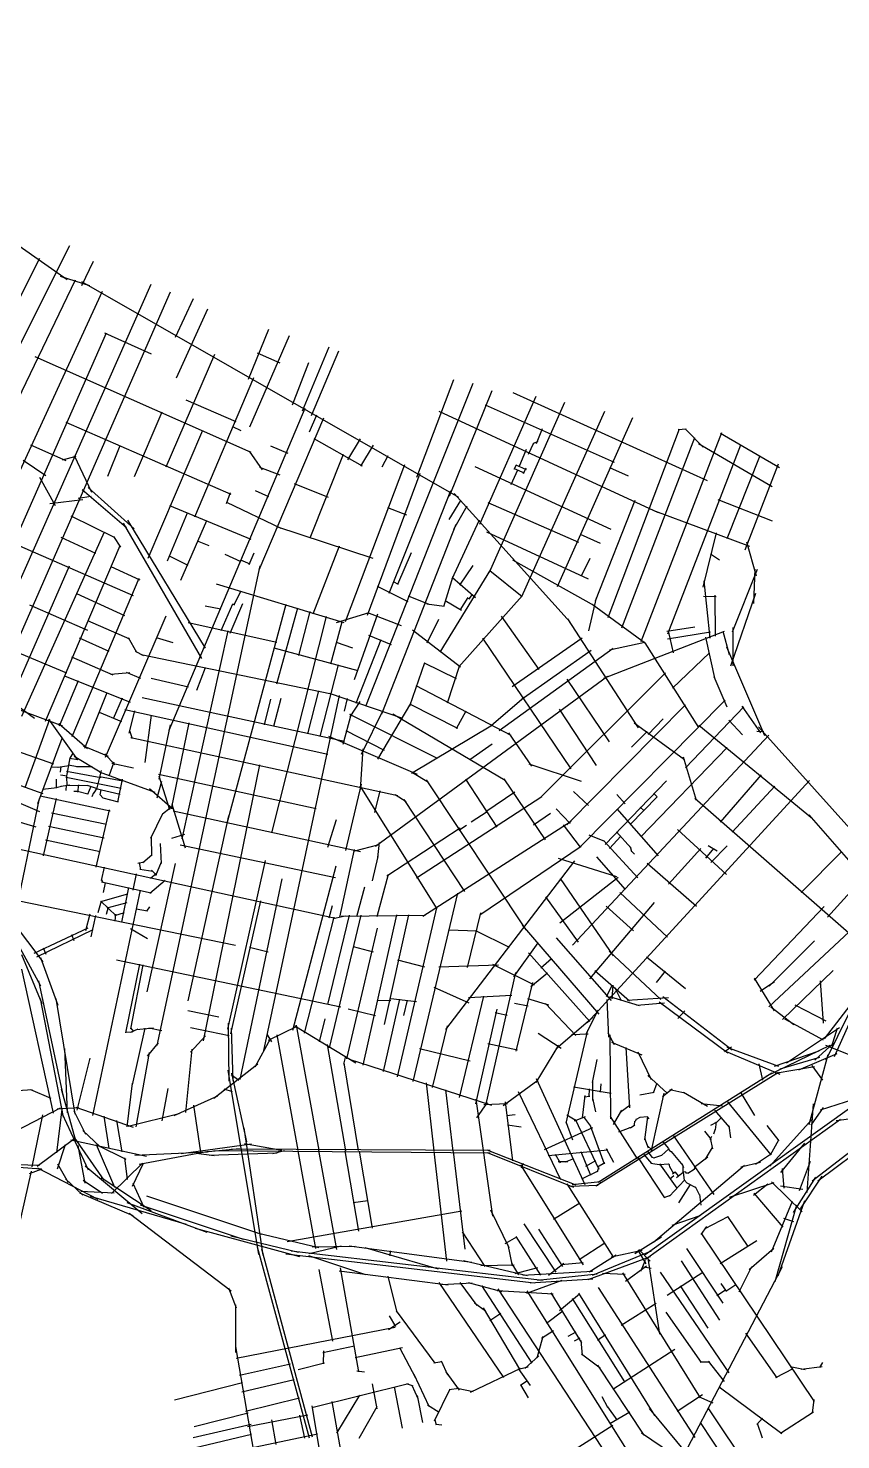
# Model space of a CAD drawing. Header units: inches. Extents: x 723427 to 759408, y 6910722 to 6968430.
# Drawn here: x 736732 to 739452, y 6943835 to 6948559 of the extents above; entities that cross this region are included whole.
import ezdxf

# ---------------------------------------------------------------- set-up
doc = ezdxf.new("R2010")
doc.units = ezdxf.units.IN
doc.header["$MEASUREMENT"] = 0

msp = doc.modelspace()

# ---------------------------------------------------------------- linework, layer by layer
for points in [[(735661.2, 6948559.4), (736862.1, 6947718)], [(736230.7, 6946554.8), (736871.3, 6947831.7)], [(736047.9, 6946356.7), (736771.3, 6947790)], [(736911.7, 6947698.4), (736950.3, 6947780)], [(736838.7, 6947730), (736937.1, 6947698.3)], [(736326.8, 6946546.5), (736890.5, 6947717.2)], [(736553.9, 6946373.8), (737143.3, 6947702.3)], [(736621.9, 6946901.3), (736980.3, 6947679.6)], [(736621.9, 6946342.1), (737207.8, 6947677.6)], [(736909.8, 6947711.8), (738172.1, 6946989.8)], [(737225.4, 6947525.6), (737285.5, 6947654.5)], [(737228, 6947389.5), (737332.7, 6947620.6)], [(736504.3, 6946429.7), (736993.9, 6947539.8)], [(736987.2, 6947540), (737144, 6947469.9)], [(737469.2, 6947385.1), (737537.9, 6947552.1)], [(737474, 6947225.1), (737606.2, 6947531.2)], [(737650.6, 6947278.2), (737739.4, 6947492.5)], [(736754, 6947461), (737477.4, 6947140.4)], [(737193.9, 6947090.9), (737356.7, 6947468.7)], [(737498, 6947472.4), (737573.8, 6947439.1)], [(737616.5, 6947299), (737671.7, 6947440.4)], [(737680.5, 6947263), (737771.4, 6947479.3)], [(737289.4, 6946924), (737487.3, 6947389.9)], [(737939.9, 6946668), (738222, 6947371.5)], [(738033.5, 6947057.2), (738156.6, 6947383.1)], [(738142.5, 6946992.9), (738285.2, 6947346.5)], [(737259.7, 6947315.4), (737426.9, 6947242.5)], [(738244.1, 6946899.9), (738432.7, 6947327.7)], [(738261.3, 6947298.5), (738693.8, 6947106.8)], [(738276.3, 6946738.3), (738527.9, 6947307.3)], [(738354.6, 6947340.5), (739005.5, 6947045.3)], [(737088.2, 6947059.1), (737180.1, 6947275)], [(737203.6, 6946209.4), (737659, 6947288.1)], [(737504.9, 6946746.7), (737722.1, 6947255.7)], [(737673.7, 6947208), (737698.4, 6947265.1)], [(738106.2, 6947277.8), (738840.7, 6946938.7)], [(738384.1, 6946657.6), (738662.4, 6947277.7)], [(738503.7, 6946690.6), (738755.7, 6947256.2)], [(736857.4, 6947240.3), (737410.7, 6946999.8)], [(737133.7, 6946785.7), (737316.5, 6947214.1)], [(737416.3, 6947226.3), (737443.5, 6947212.9)], [(738433.5, 6947169.6), (738453.6, 6947219.4)], [(738673.1, 6946587), (738912.3, 6947219)], [(738784, 6946506.9), (739054, 6947205.8)], [(738907.5, 6947216), (738935.1, 6947218.5)], [(738930.9, 6947219), (738991.2, 6947157.2)], [(739049.9, 6947203.8), (739246.8, 6947089.1)], [(736740, 6947165.3), (736857.4, 6947112.5)], [(736998, 6947060.4), (737039.4, 6947163.1)], [(737542.7, 6947162), (737601.1, 6947137.4)], [(737688.2, 6947186.5), (737850, 6947094.3)], [(737802.1, 6947114.4), (737843.8, 6947184.6)], [(737845.6, 6947093.1), (737887.8, 6947163.4)], [(738406.7, 6947133.4), (738424.5, 6947171.6)], [(738422.7, 6947169.4), (738439, 6947177.7)], [(738719.4, 6946552.5), (738963.7, 6947189.2)], [(738873.1, 6946532), (739118.2, 6947164.9)], [(738976, 6947169.3), (739222.8, 6947025.2)], [(736715.4, 6947113.4), (736790.5, 6947062.3)], [(736846.6, 6947115.2), (736892.3, 6947127.4)], [(736886, 6947129), (736943.4, 6947006.8)], [(737471.8, 6947144.1), (737514.9, 6947081.7)], [(737675.8, 6946853.5), (737787.1, 6947133.5)], [(737917.2, 6947090.8), (737937.1, 6947129.3)], [(738376, 6947091.8), (738400.1, 6947150)], [(739071.5, 6946851.6), (739182.3, 6947128.7)], [(737505.7, 6947090.5), (737573.8, 6947064)], [(737793.8, 6946573.7), (737993.3, 6947099.6)], [(737867.9, 6946595), (738044.6, 6947069.8)], [(738227.6, 6947092.9), (738682.5, 6946883.2)], [(738348.5, 6947032), (738371.5, 6947081.2)], [(738358.5, 6947085.7), (738392.2, 6947071.2)], [(738359.2, 6947084), (738366.6, 6947097.9)], [(738364.5, 6947097.8), (738399, 6947082.8)], [(738390, 6947069.2), (738398.6, 6947088)], [(738678.2, 6947089.3), (738740.7, 6947061.4)], [(739131.9, 6946813.1), (739243.8, 6947101.3)], [(736769.2, 6947056.7), (736822.4, 6946961.4)], [(736912, 6947015.8), (737061.5, 6946888.6)], [(736932.6, 6947021.9), (737086.9, 6946884.3)], [(737622.7, 6947035.5), (737736.6, 6946990)], [(736804.1, 6946968.6), (736914.9, 6946981.7)], [(736898.8, 6946985.9), (736943, 6946993.6)], [(737395.4, 6946972.5), (737577.7, 6946886.5)], [(737396.2, 6946968.8), (737409.1, 6947005.2)], [(737491.5, 6947011.8), (737536.8, 6946991.6)], [(737862, 6946290.4), (738146.7, 6947011.6)], [(738140.7, 6946915.4), (738179.7, 6946978.8)], [(738157.5, 6947001.5), (738546.4, 6946570.9)], [(738270.7, 6946972.2), (738574.2, 6946838.6)], [(738631.2, 6946642.3), (738764.1, 6946980.1)], [(739040.6, 6946982.5), (739222.6, 6946910.6)], [(736874.2, 6946927.3), (737019.8, 6946855.9)], [(737198.2, 6946776.9), (737265.4, 6946937.3)], [(737204.6, 6946961.4), (737477, 6946848.7)], [(737935, 6946955.7), (737998.7, 6946931)], [(738157.1, 6946882.4), (738201.4, 6946960.5)], [(738822.6, 6946946.1), (739146.9, 6946826)], [(736710.9, 6946256.7), (736987, 6946873.6)], [(737049.3, 6946903.3), (737311.7, 6946449.8)], [(737064.2, 6946912.8), (737324.4, 6946484.2)], [(737242.6, 6946711.8), (737329.8, 6946911.4)], [(737563.1, 6946892), (737885.8, 6946785.4)], [(737916, 6946264.5), (738164.2, 6946899.3)], [(738151, 6946716.5), (738242.7, 6946914.2)], [(738265.9, 6946873.8), (738606.9, 6946716.8)], [(736605, 6946869.8), (737083.4, 6946661)], [(736789.8, 6946239.6), (737039.5, 6946828)], [(736840.7, 6946855.8), (736956.9, 6946802.2)], [(737017.9, 6946857.8), (737040.6, 6946822.3)], [(737298, 6946843.2), (737336.2, 6946827.7)], [(737685.9, 6946599.5), (737774.5, 6946827.1)], [(738580.3, 6946866.2), (738646.2, 6946835.3)], [(738992, 6946688.1), (739036.3, 6946870)], [(739136.7, 6946840.3), (739169.3, 6946726.4)], [(737203.7, 6946793.3), (737266.8, 6946762.6)], [(737390.4, 6946798.5), (737443.9, 6946774)], [(737442.7, 6946780.3), (737473.6, 6946766.2)], [(737472, 6946764.2), (737488.8, 6946803.4)], [(737969, 6946698.5), (738015.6, 6946804.6)], [(738352.8, 6946780.3), (738626.3, 6946627.7)], [(738584.5, 6946726.4), (738613.5, 6946785.7)], [(739016.6, 6946800.3), (739045.9, 6946779.5)], [(736671.8, 6946304.6), (736870.5, 6946760.3)], [(737008.9, 6946758.2), (737105.9, 6946713.5)], [(737163.1, 6945154), (737508.9, 6946759.5)], [(738111, 6946470.5), (738281, 6946747.4)], [(738177.4, 6946695.1), (738221.3, 6946761)], [(738277.1, 6946744.3), (738386, 6946657.5)], [(739089.7, 6946539.4), (739173.3, 6946749.1)], [(739161.4, 6946634.3), (739166.1, 6946748.7)], [(736879.2, 6946188.3), (737102.9, 6946718.4)], [(737361.2, 6946699.2), (737788, 6946569.9)], [(737899.6, 6946692), (738002.7, 6946641.1)], [(737953.2, 6946707.3), (737970.5, 6946698.6)], [(738122.9, 6946623.5), (738154.4, 6946725.5)], [(738152.5, 6946721.1), (738228.9, 6946653.5)], [(738994, 6946709.4), (739013.7, 6946517.8)], [(736893.7, 6946667.4), (737053.8, 6946594.2)], [(737421, 6946629.3), (737444, 6946675.7)], [(738003.4, 6946659.3), (738073.3, 6946631.1)], [(738127.3, 6946643.6), (738182.7, 6946611.2)], [(738173.6, 6946421.7), (738385.6, 6946659.8)], [(738178.4, 6946611.9), (738204.3, 6946653.8)], [(738200.8, 6946652.7), (738210.8, 6946649.6)], [(738208, 6946649.1), (738219.8, 6946663.9)], [(738608.3, 6946542), (738634.3, 6946652.4)], [(738993, 6946658.7), (739034.8, 6946657.3)], [(739030.6, 6946662.1), (739032.2, 6946524.5)], [(739084, 6946425.4), (739167.7, 6946668.3)], [(736267, 6946606.5), (736753, 6946250.4)], [(736736.6, 6946629.9), (736930.3, 6946544.2)], [(736990.9, 6946119.5), (737194.1, 6946592.6)], [(737324.1, 6946626.5), (737377.3, 6946616.2)], [(737377.9, 6946543.6), (737416.6, 6946632.7)], [(737397.6, 6945898.6), (737595.1, 6946632)], [(737407.5, 6946534.5), (737450.5, 6946633.4)], [(737415.8, 6946632.3), (737422.1, 6946629.4)], [(737547.6, 6945866.5), (737730.2, 6946589.8)], [(737564.7, 6946365.2), (737635, 6946618.9)], [(737637.6, 6946459.9), (737675.7, 6946607.6)], [(737764.5, 6946570.4), (737873.8, 6946603.2)], [(737824.1, 6946379.9), (737902.7, 6946599.5)], [(737867.9, 6946603.4), (737980.1, 6946560.5)], [(738066.9, 6946632.6), (738124.9, 6946625.3)], [(738314.8, 6946591.6), (738441.3, 6946412.5)], [(738620.4, 6946631.9), (738798.7, 6946500.7)], [(736930.6, 6946577.4), (737071.1, 6946515.2)], [(737247.2, 6945846.1), (737401.1, 6946542.3)], [(737267.1, 6946570), (737563.8, 6946504.6)], [(737745.3, 6946431.6), (737783.2, 6946572.6)], [(738018.7, 6946545.3), (738178.7, 6946421.4)], [(738067.6, 6946502.6), (738106.2, 6946581.7)], [(738537.6, 6946583.1), (738774.4, 6946218.2)], [(738658.6, 6946383.7), (739062.5, 6946540.9)], [(738870.3, 6946541.1), (738963.5, 6946555.7)], [(738874.6, 6946542.8), (738890.9, 6946468.9)], [(739057.4, 6946541.5), (739078.2, 6946463.6)], [(739092.2, 6946425), (739092.2, 6946554)], [(736902, 6946519), (737001.7, 6946474.2)], [(737066.6, 6946519.7), (737094.7, 6946470.9)], [(737160.5, 6946520.3), (737215.9, 6946503.1)], [(737762.4, 6946504), (737818.1, 6946485.9)], [(737829.6, 6946300.7), (737913.1, 6946513)], [(737871, 6946528.3), (737947.5, 6946496.6)], [(738252.4, 6946517.9), (738548.2, 6946080.1)], [(738352.4, 6946356.1), (738586, 6946519.2)], [(738677.9, 6946479), (738796.7, 6946504.4)], [(738796.8, 6946502.6), (738976.4, 6946219)], [(738872.2, 6946515.9), (739016, 6946538.5)], [(738999.2, 6946521), (739031, 6946379.6)], [(736673.4, 6946480.2), (736859.8, 6946402)], [(736876.6, 6946455.6), (737015.5, 6946395.2)], [(737090.5, 6946473.9), (737117.8, 6946460.2)], [(737110.6, 6946462.7), (737747, 6946331.3)], [(737554, 6946485.3), (737835.5, 6946409.7)], [(738308.3, 6946208.8), (738690.8, 6946484.4)], [(738382, 6946312.2), (738616.8, 6946478)], [(738889.3, 6946350.7), (739012.4, 6946468.7)], [(739069.2, 6946489.3), (739196.8, 6946192.5)], [(737008.4, 6946397.3), (737072, 6946402.6)], [(737059.5, 6946403.5), (737107.3, 6946384)], [(737296.8, 6946343.9), (737325.6, 6946419.3)], [(737709.8, 6946188.8), (737770.8, 6946429)], [(738009.3, 6946291.5), (738059.4, 6946435.9)], [(738057.4, 6946434.9), (738164.2, 6946382.7)], [(738136.1, 6946301.1), (738176.7, 6946427.7)], [(738448.3, 6945986), (738866, 6946402.2)], [(736837, 6946224), (736899.7, 6946375.8)], [(736853.8, 6946392.3), (737073.6, 6946303.8)], [(737143.7, 6946383.7), (737268.5, 6946355.4)], [(737894.1, 6945821.6), (738671.3, 6946390.8)], [(738030.1, 6946359.1), (738347.5, 6946193.4)], [(738535.2, 6946380.6), (738676.6, 6946170.3)], [(739027.7, 6946389.8), (739071.1, 6946287.9)], [(736921.6, 6946149.7), (736996.1, 6946336.3)], [(737017.9, 6946249), (737047.3, 6946317.8)], [(737113.1, 6946319.3), (737791.3, 6946172.7)], [(737520.1, 6945132), (737774.1, 6946325.9)], [(737522.7, 6946228.2), (737544.3, 6946314)], [(737554.2, 6946223), (737579, 6946316.8)], [(737667.9, 6946197.5), (737704.4, 6946341.4)], [(737739.8, 6946333.5), (737985.4, 6946250.6)], [(737791.3, 6946274), (737800.8, 6946315.7)], [(737809.4, 6946254.8), (737842.7, 6946305.3)], [(738282.2, 6946225), (738392.8, 6946320.3)], [(738577.1, 6945817.1), (739065.1, 6946309.9)], [(736706.6, 6946277.3), (736846.2, 6946224.7)], [(736969.2, 6946270.6), (737044.6, 6946238.8)], [(737055.8, 6946278.8), (737735.2, 6946130.1)], [(737069.9, 6946199.7), (737088.8, 6946274.3)], [(737123.2, 6946101.2), (737144.9, 6946260.6)], [(737786.6, 6946162.9), (737814.5, 6946265.6)], [(737807.5, 6946264), (738100.8, 6946116.4)], [(737847.7, 6946129.9), (737922.9, 6946281.5)], [(737902.7, 6946112.8), (738012.9, 6946299.7)], [(737952.3, 6946264.6), (738328.4, 6946042.5)], [(738008.6, 6946297.7), (738168.8, 6946216.1)], [(738165.3, 6946215.4), (738198.1, 6946274.5)], [(738509.6, 6946279.9), (738633.5, 6946092)], [(738535.5, 6945893.3), (738932.5, 6946294.8)], [(738932.1, 6946083.8), (739127.2, 6946287.8)], [(739121.3, 6946290.5), (739183.4, 6946201.3)], [(736721.7, 6946017.5), (736804.2, 6946246.6)], [(736799.6, 6946246.5), (736896.5, 6946110.3)], [(736834.2, 6946232.4), (736930.8, 6946148.6)], [(737170.4, 6946046.2), (737208.7, 6946228)], [(737211.7, 6945946.5), (737270.8, 6946234.6)], [(738015, 6946065.8), (738286.5, 6946228)], [(738761, 6946233.9), (738929.4, 6946112.1)], [(738807.1, 6946195.9), (738858.1, 6946248.2)], [(738976.8, 6946226.3), (739357.5, 6945914.2)], [(739077.9, 6946243), (739122.9, 6946194.7)], [(739177.3, 6946221.1), (739482.2, 6945881)], [(736764.5, 6945964.5), (736845.9, 6946183.3)], [(737071.3, 6946208.8), (737080.1, 6946182)], [(737075.1, 6946185.7), (737968.9, 6945990.8)], [(737737, 6946189.3), (738033.6, 6946062.7)], [(737795.5, 6946208.3), (737923.8, 6946142.6)], [(738210.1, 6946111.3), (738285.7, 6946163.7)], [(738339.6, 6946200.7), (738416.9, 6946089)], [(738554.2, 6945490.8), (739211.3, 6946193.5)], [(738751.1, 6946153.1), (738803.8, 6946205.2)], [(739171.7, 6946207.1), (739194.7, 6946205.8)], [(736670.5, 6946148.1), (736816.2, 6946097.3)], [(736859.7, 6946049.8), (736872.2, 6946117.2)], [(736870.4, 6946116.5), (736898.1, 6946111.7)], [(736872, 6946116.3), (736882.2, 6946133.2)], [(736885.4, 6946123.4), (736978.8, 6946066.8)], [(736916, 6946157.3), (737000.1, 6946122.5)], [(736988.5, 6946130.9), (737022.4, 6946093.8)], [(737844.9, 6946011.5), (737853, 6946146.9)], [(738783.1, 6945853.3), (739071.5, 6946152.1)], [(738924.5, 6946120.1), (738967.9, 6945975.2)], [(736807.7, 6946087.5), (736833.5, 6946085.8)], [(736831, 6946085.6), (736869.4, 6946091.3)], [(736840.4, 6946069.6), (736842.7, 6946088.4)], [(736860.5, 6946073), (736974.6, 6946051.1)], [(736865.4, 6946094), (736897.3, 6946088.3)], [(736893.9, 6946088.6), (736946.4, 6946088.6)], [(736961.6, 6946012), (736977, 6946074.5)], [(736969.9, 6946070.9), (737156, 6946002.4)], [(737003.4, 6946057.2), (737019.5, 6946103.6)], [(737011.5, 6946099.4), (737084.2, 6946083.3)], [(737318.5, 6945170.5), (737507.7, 6946093.5)], [(738408.2, 6946096.9), (738583.1, 6946039.5)], [(736662.2, 6946040), (736781.3, 6945997.5)], [(736826, 6946017.6), (736843.4, 6946023)], [(736826.7, 6946017.1), (736827.1, 6946046.3)], [(736840, 6946059.9), (736862.7, 6946057.6)], [(736841.6, 6946022.6), (736870.9, 6946026.4)], [(736858.9, 6946007.5), (736860.2, 6946025.3)], [(736859.2, 6946052.9), (737043.2, 6946015.9)], [(736859.6, 6946054.2), (736861.4, 6946024.7)], [(736865.5, 6946026), (736931.3, 6946025.1)], [(736898.5, 6946002.2), (736901.7, 6946027.1)], [(736929.6, 6946025.3), (736963, 6946015)], [(736931, 6945996), (736942.7, 6946022.8)], [(736971, 6946054.5), (737048.6, 6946040.8)], [(737032.2, 6945969.1), (737047.8, 6946046.4)], [(737164, 6945983.4), (737179.2, 6946039.1)], [(737168.1, 6946063), (737696.2, 6945947.4)], [(737169.3, 6946057.4), (737205, 6945944.5)], [(737794.9, 6945807.4), (737847.9, 6946028.6)], [(737841.6, 6946023.7), (738099.5, 6945612.2)], [(738018.1, 6946067.7), (738071.9, 6946036.2)], [(738064.6, 6946043.5), (738397.5, 6945542)], [(738195.4, 6946046.1), (738301.2, 6945884.7)], [(738324.3, 6946047.1), (738462.9, 6945842.5)], [(738602.7, 6945229.9), (739348, 6946041.2)], [(738663, 6945827.2), (738868.8, 6946040.2)], [(739049.7, 6945901.5), (739187, 6946060)], [(739089.1, 6945868.4), (739231.3, 6946022.6)], [(736606.9, 6946006.6), (736769.6, 6945937.5)], [(736681.3, 6945555.4), (736770, 6945980.9)], [(736772, 6945990.5), (737006.5, 6945939.6)], [(736780.7, 6946012.1), (736828.2, 6946018)], [(736782.7, 6945789.8), (736826.5, 6945981.2)], [(736884.8, 6946005.3), (736900.4, 6946005.4)], [(736896.8, 6946006), (736931.8, 6945996.3)], [(736945.9, 6945988.4), (736951.3, 6946001.6)], [(736950.4, 6946001.4), (736953.7, 6946000.1)], [(736953.1, 6946000.1), (736963, 6946016.2)], [(736958.6, 6946014.3), (737039.2, 6945996.1)], [(736972.2, 6945995.1), (736982.9, 6945982.8)], [(736972.9, 6945993.6), (736976.5, 6946010.6)], [(736982, 6945983.5), (737033.2, 6945970.2)], [(737137.5, 6946014.3), (737215.4, 6945947.8)], [(737892.5, 6945933.8), (737910.3, 6946006.9)], [(737960.5, 6945994.1), (737996.9, 6945971.5)], [(737989.9, 6945977.4), (738192.7, 6945670.3)], [(738031.7, 6945716.1), (738451, 6945988)], [(738264, 6945938.2), (738360.6, 6946003.1)], [(738557.5, 6946004.2), (738607.9, 6945958.1)], [(738702.3, 6945994.3), (738730.9, 6945963.6)], [(738747.7, 6945893.9), (738838.1, 6945987)], [(738825.9, 6945998.2), (738838, 6945986.4)], [(738964, 6945982.5), (739701.7, 6945337)], [(736810.4, 6945933.5), (736994.3, 6945895.7)], [(736959.8, 6945751.2), (737003.5, 6945943.4)], [(737142.1, 6945848), (737182.2, 6945931)], [(737181.3, 6945929.6), (737207.2, 6945949.6)], [(737212.4, 6945962), (737257.6, 6945816.4)], [(737216.8, 6945939.4), (737844.5, 6945804.2)], [(738215.2, 6945903.3), (738268.1, 6945938.2)], [(738423.7, 6945892.7), (738480.9, 6945931.9)], [(738499.2, 6945946.6), (738546.7, 6945897.8)], [(738702.6, 6945946.8), (738840.4, 6945789.4)], [(738781, 6945952.1), (738793.3, 6945940.7)], [(736674.9, 6945910.9), (736757.1, 6945886.2)], [(736799.7, 6945889.1), (736986.2, 6945849.5)], [(737267.6, 6945303.4), (737403.8, 6945923.4)], [(737735.5, 6945818.6), (737763.5, 6945911.2)], [(737932.3, 6945722.4), (738177.7, 6945882.8)], [(738053.4, 6945587.7), (738549.5, 6945905.5)], [(738173.6, 6945875.3), (738198.8, 6945892.2)], [(738522.3, 6945893.5), (738580.2, 6945818.5)], [(739345.6, 6945926), (739486.2, 6945766.4)], [(736789.9, 6945843.2), (736973.2, 6945803.4)], [(737143.1, 6945853), (737144.7, 6945789.5)], [(737212.4, 6945848), (737256.3, 6945862)], [(737902.7, 6945783.6), (737908, 6945834)], [(738609, 6945859.4), (738661.3, 6945838.1)], [(738657.7, 6945840.4), (738773.3, 6945715.4)], [(738678, 6945814.1), (738716.1, 6945855.5)], [(738700.9, 6945869.4), (738749.4, 6945815.9)], [(738906.1, 6945877.1), (739069.9, 6945726.7)], [(736657.3, 6945821.7), (737760.5, 6945580.4)], [(737115.3, 6945766.5), (737145.3, 6945792.1)], [(737173.5, 6945830.9), (737177, 6945763.3)], [(737241.1, 6945825.7), (737760.3, 6945716.5)], [(737775.3, 6945583.6), (737824.7, 6945810.4)], [(737825.2, 6945806.1), (737902.3, 6945826.4)], [(737884.4, 6945705.3), (737903.3, 6945787.5)], [(738243.8, 6945591.4), (738582.8, 6945821.7)], [(738634.4, 6945785.4), (738730.8, 6945676.7)], [(738747.1, 6945820.2), (738751.1, 6945804.2)], [(738749.6, 6945806.8), (738762.1, 6945794.4)], [(738875.6, 6945694.8), (738983.5, 6945814.1)], [(739000.6, 6945782), (739027.5, 6945814.2)], [(739008.6, 6945823.9), (739038.6, 6945805.5)], [(739017.7, 6945766.8), (739072.3, 6945822.2)], [(739320.1, 6945666.7), (739455.7, 6945803.5)], [(736977, 6945706.2), (736987.1, 6945751.2)], [(737098.9, 6945764.4), (737120, 6945768.8)], [(737102.9, 6945766.7), (737107.4, 6945742.5)], [(737105.2, 6945744.8), (737149, 6945738.1)], [(737130.5, 6945334.5), (737225.3, 6945763.5)], [(737144.5, 6945741.6), (737161.2, 6945724.1)], [(737159, 6945723.7), (737177.6, 6945768.8)], [(737399.8, 6945209), (737526.8, 6945773.3)], [(737617.6, 6945205.4), (737763.2, 6945756)], [(738130.4, 6945207.5), (738561.9, 6945772.9)], [(738505.9, 6945782), (738701.8, 6945719.8)], [(738804.1, 6945764.8), (738969.2, 6945620.3)], [(739407.5, 6945583.7), (739550.4, 6945741.3)], [(736977.2, 6945710.1), (736981.5, 6945699.8)], [(736977.7, 6945701.8), (737143.8, 6945665.4)], [(736984.1, 6945666.6), (736991, 6945699.4)], [(737083.4, 6945674.8), (737093.9, 6945728.6)], [(737138.9, 6945664.2), (737190.7, 6945707.6)], [(737141.4, 6945714), (737159.8, 6945730.3)], [(737441.6, 6945040.5), (737581.9, 6945712)], [(737900.7, 6945586.1), (737937.8, 6945727.4)], [(738511.6, 6945564.8), (738706.8, 6945717.7)], [(738512.4, 6945713.8), (738690, 6945454.6)], [(736948.6, 6944919.8), (737107.7, 6945674.5)], [(736974.8, 6945636.5), (737065.4, 6945661.6)], [(737045.5, 6945567.1), (737068.4, 6945683.6)], [(737831.9, 6945586.5), (737858.8, 6945685.3)], [(738020.2, 6945034.4), (738169.9, 6945664.5)], [(738463.7, 6945651.9), (738573.3, 6945500)], [(738712.3, 6945666.4), (738872.1, 6945517)], [(736696.3, 6945640.3), (737425.4, 6945490.2)], [(736966.2, 6945599.3), (736977.4, 6945639.2)], [(736974.7, 6945637), (737026.9, 6945588.6)], [(736993.9, 6945593.5), (737000.4, 6945618.1)], [(736996.4, 6945615.1), (737062.8, 6945632.7)], [(737021.6, 6945589.9), (737054.1, 6945599.7)], [(737093.4, 6945611.5), (737131.1, 6945605.3)], [(737128.7, 6945604.3), (737139.2, 6945618.9)], [(737410.6, 6945193.9), (737511.2, 6945638.4)], [(737739.6, 6945581.7), (737751.1, 6945623.4)], [(737968.7, 6945049.2), (738099.7, 6945615.1)], [(738203, 6945415.6), (738247.6, 6945598)], [(738611.9, 6945377.3), (738828.2, 6945633.2)], [(738666.7, 6945620.7), (738757.9, 6945538.1)], [(739162.4, 6945372.7), (739397, 6945619.7)], [(736678.7, 6945571.1), (736780.4, 6945434.3)], [(736751.7, 6945463), (736932.9, 6945548.7)], [(736925.3, 6945539.2), (736938.8, 6945595.3)], [(736942.5, 6945518.3), (736957.8, 6945590)], [(737023.2, 6945570.8), (737024.8, 6945594.1)], [(737656.8, 6945196.2), (737755.9, 6945584)], [(737734.8, 6945291.5), (737808, 6945590.9)], [(737740.5, 6945146.7), (737846.2, 6945591)], [(737752.9, 6945579.7), (737792.9, 6945589)], [(737779.5, 6945587.7), (738060.6, 6945591)], [(737853.2, 6945088.3), (737966.5, 6945591.3)], [(737924.9, 6945224.8), (738006.2, 6945591.5)], [(738385.6, 6945557.7), (738642.5, 6945259.2)], [(736761.2, 6945450.8), (736949.4, 6945542.4)], [(736876.3, 6945525.7), (736884.8, 6945505.6)], [(737074.1, 6945546.3), (737131.4, 6945512.8)], [(737798.4, 6945109.6), (737901.3, 6945546.7)], [(738138.8, 6945541.3), (738235.3, 6945538.2)], [(738229.7, 6945539.9), (738342.5, 6945484)], [(738499, 6945515.2), (738683.5, 6945305.2)], [(739211.7, 6945283.5), (739481.5, 6945535.6)], [(739212, 6945353), (739364.8, 6945504.7)], [(736695.7, 6945495.3), (736773, 6945354.6)], [(736709.5, 6945458.6), (736777.6, 6945295.2)], [(736782.1, 6945481), (736790.6, 6945460.1)], [(737473.2, 6945483.5), (737535.5, 6945468.2)], [(737819.4, 6945486.2), (737887.1, 6945468.3)], [(738357.2, 6945384.8), (738439.6, 6945497.8)], [(738406.7, 6945464.4), (738612, 6945234.5)], [(738676.6, 6945469.8), (738850, 6945308.9)], [(736709.9, 6945409.4), (736815.8, 6944927.7)], [(736772.5, 6945449.4), (736830.6, 6945289)], [(737027, 6945441), (737778.1, 6945284.2)], [(737058.2, 6945197.3), (737105.7, 6945427.1)], [(737074.9, 6945210.4), (737117, 6945424.6)], [(737968.6, 6945441.3), (738058.4, 6945417.4)], [(738106.6, 6945417.7), (738306.3, 6945424.3)], [(738286.1, 6945426.7), (738425.3, 6945357.1)], [(738448.5, 6945414), (738484, 6945446.1)], [(738802.1, 6945451.2), (738932, 6945345.6)], [(736766.3, 6945371.3), (736848.9, 6944983.4)], [(738264.2, 6944953.2), (738364.2, 6945398.5)], [(738365.4, 6945135.6), (738421, 6945365.5)], [(738415, 6945352.3), (738470.1, 6945398.1)], [(738628.4, 6945405.4), (738745.2, 6945303.5)], [(738835.5, 6945365.7), (738865.7, 6945403.8)], [(739162.1, 6945380.1), (739229.4, 6945270)], [(739182.6, 6945336.2), (739230.9, 6945368.4)], [(739257.3, 6945241.3), (739426.3, 6945405.8)], [(739382.8, 6945370.9), (739393.5, 6945229.3)], [(736824.7, 6945312.1), (736888.1, 6944925.1)], [(738090.2, 6945349.2), (738206.5, 6945296.7)], [(738175.7, 6944980.2), (738257.6, 6945319.7)], [(738205.5, 6945314.7), (738351.2, 6945322.7)], [(738667.5, 6945318.9), (738687.6, 6945357.9)], [(738678.5, 6945318.9), (738777.6, 6945288.4)], [(738686.4, 6945311.2), (738690.2, 6945356.5)], [(738695, 6945349.5), (738717.1, 6945304.6)], [(738737.4, 6945305.9), (738875, 6945315.1)], [(738857, 6945318.5), (739088.7, 6945140.2)], [(739397.4, 6945176.6), (739513.9, 6945326.9)], [(739403.4, 6945106.1), (739519.8, 6945342.1)], [(739431.2, 6945117.6), (739519.4, 6945313.6)], [(736772.2, 6945311.7), (736848.9, 6944914.6)], [(737266.1, 6945272), (737370.1, 6945250.3)], [(737803.4, 6945277.1), (737894.8, 6945255.3)], [(737900.6, 6945306.4), (737945.4, 6945305.2)], [(737921.4, 6945067.2), (737976.3, 6945309.2)], [(737945.4, 6945311.4), (738032.3, 6945301.3)], [(737989.7, 6945254.6), (738001.8, 6945306.1)], [(738230.4, 6944958.8), (738301.5, 6945276.1)], [(738295, 6945265.3), (738335.8, 6945255.8)], [(738359.4, 6945295.9), (738406, 6945287.6)], [(738402.9, 6945311.8), (738473.6, 6945290.8)], [(738464.1, 6945295.3), (738565.8, 6945188.2)], [(738601.1, 6945194.8), (738640.5, 6945273.4)], [(738669.2, 6945308.7), (738675, 6945181.8)], [(738769.2, 6945288.9), (738862.2, 6945297.5)], [(738844.7, 6945301), (739074.5, 6945129.9)], [(738907, 6945244.7), (738929.8, 6945270.5)], [(739217.6, 6945284), (739294.9, 6945225.1)], [(739297.9, 6945290.6), (739402.4, 6945237.5)], [(737401.3, 6945229.4), (737403.5, 6945035.1)], [(737536.5, 6945172.1), (737632.2, 6945218.7)], [(737624.4, 6945219.9), (737828.6, 6945096.8)], [(737628.8, 6945222.3), (737704.6, 6944804.6)], [(737707, 6945166.8), (737725.5, 6945243.7)], [(738085.1, 6945013.6), (738135.7, 6945220.7)], [(738499, 6945144.4), (738622.7, 6945248.9)], [(739263.7, 6945244.1), (739393.8, 6945173.7)], [(737057.7, 6945199.3), (737081, 6945199.7)], [(737074.8, 6945213.5), (737084.7, 6945201)], [(737076, 6945198.7), (737100.4, 6945209.9)], [(737080.6, 6945023.1), (737123.8, 6945212.8)], [(737094.2, 6945208.3), (737150.9, 6945213.2)], [(737136, 6945213.4), (737179.1, 6945205.2)], [(737275, 6945214.8), (737405.1, 6945188.3)], [(737275.5, 6945132.4), (737325.1, 6945187)], [(737411.9, 6945212.2), (737416.9, 6945037.5)], [(737491.4, 6945082.6), (737544.4, 6945179.5)], [(737530.8, 6945192.2), (737546.3, 6945167)], [(737564.5, 6945190.7), (737634.6, 6944804.1)], [(738439.6, 6945195.8), (738515.8, 6945145.8)], [(738533.3, 6944894.4), (738605.4, 6945206.2)], [(738550.7, 6945191.4), (738606.6, 6945193.9)], [(738672, 6945196.5), (738693.4, 6945157.9)], [(738679.5, 6945190), (738681.2, 6944909.3)], [(739271, 6945096.5), (739448.3, 6945214.6)], [(739422.3, 6945151.8), (739440.8, 6945213.5)], [(736853.8, 6945143.9), (736862, 6944929.6)], [(737093.5, 6944882.7), (737137.5, 6945131.3)], [(737131.3, 6945118.6), (737167.9, 6945163)], [(737259.6, 6944930), (737281.2, 6945142.7)], [(737732.5, 6945157.8), (737793.7, 6944801.7)], [(738042, 6945144.3), (738211.5, 6945103.1)], [(738271, 6945161.1), (738370.1, 6945140.1)], [(738432.4, 6945030.7), (738508.1, 6945156)], [(738685.2, 6945165.9), (738786.4, 6945123.3)], [(738732.8, 6945148.3), (738744.4, 6944945.8)], [(738773, 6945133.3), (738817.3, 6945040.1)], [(739060.5, 6945137.9), (739248.2, 6945058.8)], [(739062.6, 6945134.7), (739086.1, 6945149.9)], [(739070.9, 6945148.8), (739243.6, 6945085.3)], [(739202.4, 6945052.1), (739416.4, 6945156.1)], [(739229.9, 6945085.3), (739379.7, 6945136.1)], [(739312.3, 6945073.1), (739440.2, 6945127.9)], [(739346.7, 6944889.9), (739409.8, 6945124.2)], [(739365.7, 6945105.4), (739427.8, 6945161.8)], [(739401.6, 6945156.1), (739482.2, 6945123.3)], [(736896.2, 6944938.3), (736939.8, 6945112.1)], [(737353.6, 6944977.9), (737500.1, 6945092.7)], [(737788.6, 6945096.1), (737836.9, 6944803.2)], [(737788.8, 6945091.9), (737794.8, 6945118.5)], [(737806.4, 6945108.3), (738283.3, 6944954.3)], [(738621.3, 6945031), (738636.4, 6945107.9)], [(739177.9, 6945093.2), (739189.7, 6945038.6)], [(739232.8, 6945062), (739364.5, 6945084)], [(739249, 6945076.5), (739382.4, 6945115.4)], [(739355, 6945087.2), (739391.5, 6945038.3)], [(737062.7, 6944881.9), (737081.5, 6945028.6)], [(737400.1, 6945072.1), (737503.3, 6944454.5)], [(737411.3, 6945057.6), (737436.9, 6945038.5)], [(737412.9, 6945061.7), (737462.3, 6944832.2)], [(738064.1, 6945029.7), (738089.6, 6944802.1)], [(738321.6, 6944953.8), (738438.2, 6945038.1)], [(738432.8, 6945044.4), (738595.4, 6944688.9)], [(738621.8, 6944970.1), (738622, 6945035.7)], [(738631.7, 6944684.2), (739243.3, 6945065.4)], [(738639.9, 6944696.5), (739220.9, 6945063)], [(738806.7, 6945054.1), (738870.6, 6944994.9)], [(738825.7, 6944996.5), (738837, 6945029.3)], [(736665, 6945001.1), (736744.9, 6945007)], [(736739.4, 6945007.6), (736807.7, 6944978.4)], [(736842, 6945009.3), (736890.5, 6944836.7)], [(737180.5, 6944902.7), (737200.6, 6945010.7)], [(737220.8, 6944920.1), (737366.8, 6944985.6)], [(737386.6, 6945009.1), (737414.7, 6945000.5)], [(738129, 6945006), (738153.9, 6944800.9)], [(738371.8, 6945000.1), (738514.2, 6944706)], [(738557.9, 6945016.6), (738683.7, 6944994.6)], [(738587.6, 6944912.6), (738596.5, 6944987)], [(738593.7, 6944982.8), (738612.2, 6944985.1)], [(738610.3, 6944982.4), (738610.9, 6945009.7)], [(738648.4, 6944998.2), (738649.6, 6945026.4)], [(738779.6, 6944989.1), (738827.8, 6944998)], [(738818.9, 6944802.7), (738860.7, 6944994.5)], [(738855.3, 6944983.9), (738887.5, 6945009.9)], [(738880.1, 6945006.7), (738930.3, 6944996.4)], [(738925.4, 6944998.5), (739005.9, 6944951)], [(739117.5, 6944996), (739163.6, 6944919.8)], [(739436.8, 6944903.7), (740031.9, 6944982.4)], [(736510, 6944775), (736839.7, 6944945.7)], [(736827.2, 6944795.4), (736845.4, 6944941.2)], [(736828.9, 6944942.7), (736901.6, 6944946.8)], [(736885, 6944935.5), (736923.4, 6944857.7)], [(736891.2, 6944948), (737083.5, 6944881.2)], [(737285.8, 6944955), (737308.7, 6944797.3)], [(738230.2, 6944975.3), (738286.2, 6944582.8)], [(738233.6, 6944912.2), (738269.4, 6944963.6)], [(738256.9, 6944956.5), (738336, 6944960)], [(738328.8, 6944966), (738353.1, 6944768.2)], [(738621, 6944977.9), (738630.6, 6944932.7)], [(738691.7, 6944889.9), (738719.7, 6944938.2)], [(738713.2, 6944931.5), (738747.4, 6944955.7)], [(738796.9, 6944454.8), (739481.9, 6944944.2)], [(738984.8, 6944960.6), (739056.5, 6944952.8)], [(739029.1, 6944938.5), (739079.1, 6944880.9)], [(739072.9, 6944965.8), (739218, 6944788.9)], [(739339.8, 6944661.9), (739361.2, 6944958.7)], [(739352.9, 6944887.9), (739394.8, 6944946.7)], [(739384.2, 6944938.8), (739496.1, 6944975.1)], [(736745.3, 6944748.7), (736780.6, 6944922.7)], [(736845.4, 6944925.8), (736932.3, 6944738.7)], [(736985.2, 6944917.4), (737001.3, 6944809.2)], [(737027.2, 6944903.5), (737044.9, 6944798)], [(737066.8, 6944884.1), (737237.7, 6944926.4)], [(738332.9, 6944920.3), (738362.1, 6944924)], [(738336.3, 6944889.4), (738382, 6944881.7)], [(738533.3, 6944896.6), (738553.7, 6944839)], [(738535.6, 6944922.9), (738568.9, 6944901.8)], [(738560.7, 6944902.5), (738597.8, 6944917.2)], [(738563.2, 6944908.2), (738642.8, 6944740.1)], [(738590.4, 6944915.9), (738614.5, 6944884.6)], [(738613.2, 6944887), (738660.6, 6944757.9)], [(738680, 6944916.3), (738770.1, 6944774.6)], [(738748.5, 6944879.2), (738762.6, 6944889.3)], [(738762, 6944888.5), (738762.5, 6944901)], [(738762.3, 6944900.1), (738766.8, 6944904.8)], [(738766.5, 6944904.1), (738768.3, 6944908.8)], [(738768, 6944908.4), (738780.7, 6944914.4)], [(738779.6, 6944914.2), (738804.8, 6944916.9)], [(738795.9, 6944838.9), (738806.4, 6944915.2)], [(738798.2, 6944439.6), (739450.8, 6944908.3)], [(738803.1, 6944917.2), (738809.6, 6944909)], [(739016.8, 6944887.4), (739038.1, 6944898.9)], [(739032.6, 6944872.2), (739036.6, 6944898.7)], [(739036, 6944897.1), (739053.1, 6944913.8)], [(739214.7, 6944751), (739354.4, 6944905.5)], [(736761.4, 6944751), (736883.8, 6944840.4)], [(736885.3, 6944847), (736985.5, 6944703.7)], [(736915, 6944869.7), (736972.4, 6944814.9)], [(737454.1, 6944879.1), (737517.6, 6944452.6)], [(738460.5, 6944805.8), (738622.5, 6944880)], [(738709.7, 6944865.3), (738746.8, 6944880.1)], [(738745.4, 6944879.9), (738749.7, 6944879.5)], [(738795.6, 6944844.4), (738807.8, 6944812.2)], [(738892.2, 6944852.3), (739027, 6944655.7)], [(738995.7, 6944868), (739017.9, 6944839.7)], [(739014.8, 6944840.1), (739021, 6944851.1)], [(739015.4, 6944844.3), (739022.5, 6944808.7)], [(739027.5, 6944859.1), (739033.3, 6944875.2)], [(739077.5, 6944885.1), (739082.7, 6944844.9)], [(739204.9, 6944886.5), (739245.4, 6944834.8)], [(736829.8, 6944741.8), (736857.1, 6944823.6)], [(736874.3, 6944838.7), (737128.1, 6944784.3)], [(736897.7, 6944819.7), (736922, 6944693.3)], [(736959.2, 6944823.6), (737020.3, 6944680.3)], [(736961.6, 6944822), (737058.4, 6944774.4)], [(737088.4, 6944787.8), (737332.5, 6944798.8)], [(737103.1, 6944757), (737335.5, 6944801)], [(737243.8, 6944793.2), (737479.1, 6944825.1)], [(737294.1, 6944794.4), (737354.8, 6944785.9)], [(737311.5, 6944797.1), (737439.8, 6944809.3)], [(737338.2, 6944787), (737565.3, 6944794.8)], [(737353.5, 6944803.1), (738278.7, 6944794.9)], [(737412.3, 6944808.2), (738278.8, 6944803.6)], [(737455.7, 6944826.4), (737581.1, 6944804.3)], [(737551.1, 6944792.5), (737589.8, 6944802.9)], [(737634.4, 6944802.3), (737693.5, 6944474.6)], [(737704.2, 6944802.7), (737764.1, 6944471.5)], [(737792.4, 6944802.1), (737838, 6944533.2)], [(737839.4, 6944801.2), (737883.7, 6944543.4)], [(738090.2, 6944799.7), (738132.3, 6944432.7)], [(738154.3, 6944799.4), (738193.8, 6944472.7)], [(738267.2, 6944805.4), (738565.6, 6944688.6)], [(738268.5, 6944796.8), (738557.2, 6944680.8)], [(738472.2, 6944786.6), (738672.4, 6944805.5)], [(738581.9, 6944799.5), (738614.2, 6944720)], [(738666.9, 6944810.2), (738691.1, 6944764.5)], [(738804.1, 6944819.5), (738821.3, 6944804.5)], [(738806.4, 6944798.3), (738821, 6944779.9)], [(738851.8, 6944786.8), (738876.7, 6944808.1)], [(738857.6, 6944831.1), (738875.7, 6944809.5)], [(738875.3, 6944810.2), (738878.7, 6944803.4)], [(738878.2, 6944804), (738885.7, 6944798.2)], [(738884.1, 6944799.8), (738923.4, 6944752.4)], [(738999.8, 6944774.4), (739022.5, 6944812.9)], [(739167.1, 6944757.8), (739220.6, 6944792.7)], [(739216.6, 6944788.4), (739245.2, 6944838.6)], [(739252, 6944729.2), (739332.4, 6944827.2)], [(739356.3, 6944701.7), (739512, 6944821)], [(739375.2, 6944701.3), (739555.1, 6944835.9)], [(736518.4, 6944760.5), (736775.6, 6944741.8)], [(736611.2, 6944758.4), (736770, 6944753.6)], [(736763.1, 6944745.1), (736964.5, 6944640.3)], [(736830.2, 6944757.9), (736865.8, 6944696.1)], [(736922.3, 6944751.7), (737113.6, 6944592.4)], [(737010.6, 6944658.8), (737114.4, 6944760.4)], [(737054.6, 6944778.4), (737063.4, 6944705.7)], [(737080.8, 6944683.3), (737117.5, 6944760.6)], [(738379.7, 6944754.6), (738590, 6944420)], [(738382.9, 6944745.5), (738389.9, 6944760.8)], [(738495.6, 6944791.2), (738512.3, 6944761.4)], [(738506, 6944766.2), (738538.2, 6944766)], [(738531.2, 6944764.6), (738559, 6944775.7)], [(738598.4, 6944751.1), (738631.8, 6944770)], [(738637.5, 6944748.4), (738661.9, 6944762.4)], [(738637.5, 6944731.7), (738641.9, 6944747)], [(738774.3, 6944778.6), (738862.6, 6944644.7)], [(738792.4, 6944789.7), (738818.2, 6944759.6)], [(738816.2, 6944760.8), (738850.6, 6944755.1)], [(738819.8, 6944780.4), (738828, 6944778.6)], [(738825.8, 6944495.9), (739130.1, 6944754)], [(738826.5, 6944778.3), (738852.7, 6944787.4)], [(738845.3, 6944758.1), (738903.8, 6944677.4)], [(738845.9, 6944755.6), (738875.7, 6944758.2)], [(738875.1, 6944758.3), (738878.4, 6944755)], [(738878.2, 6944755.4), (738879.2, 6944747.6)], [(738878.8, 6944749.5), (738891.9, 6944726)], [(738919.9, 6944759.4), (738925.4, 6944745.9)], [(738924.2, 6944726.1), (738925.1, 6944748.9)], [(738960.9, 6944739.5), (738965.8, 6944746.1)], [(738961.9, 6944747.5), (739007, 6944781.7)], [(739117.8, 6944748.7), (739183.2, 6944764.2)], [(739314, 6944668.7), (739350.4, 6944767.8)], [(736690, 6944501.2), (736743.1, 6944733.3)], [(736735.8, 6944726.4), (736778.9, 6944741.8)], [(736856.2, 6944708), (736914.7, 6944653.3)], [(736915.7, 6944703.7), (736980.7, 6944660.3)], [(736976.4, 6944712.6), (737143, 6944602)], [(738553.4, 6944689), (738647.5, 6944699.6)], [(738584.8, 6944708.5), (738640.5, 6944734.6)], [(738878.5, 6944650.5), (738929.1, 6944704.2)], [(738879.6, 6944708.2), (738892.8, 6944719.6)], [(738889.3, 6944724.7), (738897.7, 6944731.4)], [(738896.9, 6944731.2), (738909.4, 6944717.6)], [(738902.1, 6944712.1), (738925.1, 6944730.1)], [(738923.1, 6944732.5), (738933.1, 6944731.4)], [(738924.1, 6944730.1), (738928.5, 6944702.1)], [(738927.8, 6944704.3), (738938.2, 6944694)], [(738932.8, 6944731.8), (738933.6, 6944728.7)], [(738933.4, 6944728.8), (738939.4, 6944728.3)], [(738938.4, 6944728.6), (738941.1, 6944726.9)], [(738940.7, 6944726.9), (738961.6, 6944740.2)], [(739219.9, 6944698.1), (739322.8, 6944597.2)], [(739256, 6944742.6), (739261.1, 6944676.7)], [(739294.2, 6944595.2), (739369.2, 6944714.1)], [(739317.6, 6944607.5), (739390.2, 6944717)], [(736903.1, 6944661.2), (737082.3, 6944585.9)], [(736908.3, 6944666.4), (737019.3, 6944661.2)], [(736938.8, 6944650.7), (737260.4, 6944556.7)], [(737081.6, 6944694.2), (737119, 6944612.9)], [(737127.7, 6944651), (737512.9, 6944523.2)], [(738535.5, 6944691.6), (738691.7, 6944445.4)], [(738546.7, 6944683.6), (738639.9, 6944687)], [(738861.4, 6944645.3), (738882.2, 6944653.1)], [(738909.6, 6944628.1), (738949.6, 6944689.7)], [(738936.9, 6944695), (738967, 6944679.6)], [(738964.8, 6944682.1), (738980, 6944651.3)], [(738979, 6944655.3), (738983.5, 6944620.3)], [(739079.7, 6944647.1), (739229.1, 6944695.9)], [(739160.4, 6944653.2), (739207.7, 6944691.9)], [(739161, 6944660.7), (739258.6, 6944546.3)], [(739250.9, 6944684.8), (739325, 6944673.8)], [(737061.8, 6944629), (737330, 6944529.5)], [(737106.4, 6944621.3), (737451, 6944505.9)], [(737819.3, 6944628.5), (737868.8, 6944635.4)], [(738280, 6944604.8), (738340.4, 6944478.2)], [(738490.5, 6944573.1), (738579.2, 6944627.6)], [(739220, 6944464), (739290.4, 6944633.8)], [(739232.9, 6944364.5), (739305.3, 6944621.3)], [(739242.3, 6944383.4), (739331.6, 6944635.2)], [(737069.6, 6944593.7), (737411.6, 6944333.7)], [(737598.7, 6944498.1), (738183.3, 6944601.5)], [(738390.9, 6944557.3), (738497.8, 6944396.2)], [(738887.4, 6944552.6), (738981.1, 6944584.9)], [(738998.1, 6944542.3), (739075.5, 6944582)], [(739072.8, 6944582.5), (739141.2, 6944481.4)], [(739260.7, 6944576.2), (739293.8, 6944565.1)], [(737290.8, 6944542.5), (737640.4, 6944448.1)], [(737410.1, 6944517.7), (737636.6, 6944462.9)], [(737498.1, 6944527.2), (737705.2, 6944478)], [(738184.2, 6944531.3), (738260.3, 6944414.7)], [(738328.8, 6944492.2), (738368, 6944513.6)], [(738364.9, 6944515.4), (738446.7, 6944385.6)], [(738440.4, 6944540.2), (738520.5, 6944414.5)], [(738762.3, 6944458.3), (738852, 6944514.4)], [(738985.3, 6944522), (739004.1, 6944548.5)], [(738985.6, 6944524.1), (739363.7, 6943962.8)], [(737497.9, 6944480.7), (737672.6, 6943841.7)], [(737513.4, 6944474.4), (737682.8, 6943844.7)], [(737612.2, 6944466.9), (738454.1, 6944369.3)], [(737672.8, 6944457.9), (737779.2, 6944483.9)], [(737682.7, 6944480.7), (737826.3, 6944482.5)], [(737806.5, 6944483.7), (738217.2, 6944428.9)], [(737858.4, 6944478.3), (738104.8, 6944407.2)], [(737943.3, 6944450.9), (737944.4, 6944467)], [(738337.8, 6944487.7), (738352, 6944417)], [(738576.3, 6944438.1), (738662.4, 6944494.4)], [(738620.9, 6944386.1), (738818.6, 6944467.3)], [(738683.3, 6944446.8), (738787.2, 6944469.2)], [(738773.1, 6944469.7), (738799.7, 6944423.7)], [(738775.8, 6944471.3), (738813.9, 6944432.1)], [(738936.3, 6944475.3), (739057, 6944291.9)], [(739048.8, 6944424.7), (739171.4, 6944501.4)], [(739145.7, 6944404.6), (739227.9, 6944475.7)], [(737594.8, 6944456.7), (738426.3, 6944360.2)], [(737670, 6944451.3), (737861.3, 6944387.6)], [(738189.6, 6944434.3), (738402.5, 6944384.1)], [(738247.7, 6944418.6), (738358.9, 6944420.5)], [(738349.6, 6944426.3), (738373, 6944386.7)], [(738474.2, 6944385.4), (738525.3, 6944425.6)], [(738516.2, 6944421.1), (738589.7, 6944427.6)], [(738607.1, 6944371.3), (738815.1, 6944448.7)], [(738610.4, 6944397), (738699.9, 6944453.3)], [(738732, 6944365.3), (738801.9, 6944417.4)], [(738783.4, 6944398.6), (738799, 6944435.6)], [(738806.1, 6944442.4), (738845.5, 6944187.8)], [(738902, 6943736.6), (739256.7, 6944414.3)], [(738918.4, 6944434.2), (739046.6, 6944234.7)], [(739112.3, 6944330), (739154.4, 6944414.8)], [(737705.3, 6944404.4), (737750.8, 6944164.3)], [(737772.5, 6944399.7), (738137.7, 6944353.6)], [(737776.8, 6944410.5), (737837.6, 6944062.4)], [(737935.8, 6944381.9), (737966.5, 6944261.1)], [(738362.7, 6944391.5), (738438, 6944411.8)], [(738388.1, 6944385.2), (738620.8, 6944399.2)], [(738401.4, 6944325), (738519.4, 6944368.6)], [(738412.2, 6944360.3), (738622, 6944373.5)], [(738436.6, 6944368.5), (738636.6, 6944389.7)], [(738654.1, 6944392.9), (738730.3, 6944388.6)], [(738721.4, 6944393), (738981.9, 6943975.4)], [(738793.1, 6944414), (738817, 6944408.9)], [(738847.4, 6944395.6), (739077.5, 6944058.5)], [(738870.6, 6944319.2), (738990.7, 6944395.5)], [(737402.3, 6944343), (737428.5, 6944276.8)], [(738106.2, 6944361.3), (738322.8, 6944042.9)], [(738116.8, 6944354.1), (738217.9, 6944359.6)], [(738176.8, 6944360.8), (738234.2, 6944283.7)], [(738204.9, 6944361.1), (738317, 6944331.1)], [(738250, 6944351.2), (738418, 6944090.9)], [(738301.9, 6944334), (738489.1, 6944322.7)], [(738304, 6944340.3), (738712.8, 6943716)], [(738401.6, 6944333.7), (738874.6, 6943579.3)], [(738481.9, 6944326.3), (738583.7, 6944159.5)], [(738510.1, 6944267.7), (738577.9, 6944323.3)], [(738574.6, 6944326), (738828.6, 6943915.7)], [(738639.7, 6944345), (738963.4, 6943842.5)], [(738915.1, 6944349.5), (739007, 6944208.7)], [(739037.4, 6944317.3), (739066, 6944336.8)], [(739050.7, 6944357.8), (739068.8, 6944331.9)], [(739067.6, 6944332.5), (739100.5, 6944354.4)], [(737426.6, 6944126.6), (737427.2, 6944286.6)], [(738225.8, 6944292.7), (738263.2, 6944266.8)], [(738255.1, 6944275.9), (738376.6, 6944070.7)], [(738553.1, 6944307.8), (738728.4, 6944028.6)], [(738716.8, 6944218.5), (738834.2, 6944292.3)], [(737938.4, 6944203.8), (737977.1, 6944229.3)], [(737939.8, 6944249.6), (737961.2, 6944214.2)], [(737964.1, 6944266.3), (738093.5, 6944091)], [(738277.4, 6944234.2), (738313.8, 6944258.5)], [(738466.5, 6944224.6), (738521.4, 6944266.2)], [(738866.2, 6944261.6), (738985, 6944093.1)], [(737428.3, 6944107.6), (737960.9, 6944211.4)], [(738436, 6944108.6), (738455.6, 6944181.7)], [(738450.6, 6944174.5), (738490.1, 6944200.1)], [(738539.6, 6944181.6), (738566.9, 6944196.1)], [(738638.2, 6944167.7), (738664.9, 6944186.6)], [(739133.6, 6944191.7), (739237.7, 6944041.9)], [(737426, 6944147.2), (737566.1, 6943328.9)], [(737717.9, 6944127), (737824.6, 6944149.1)], [(737720.5, 6944088.7), (737721.4, 6944132.3)], [(737826.7, 6944109.6), (737985.4, 6944143.4)], [(737974.6, 6944143.9), (738028.8, 6944042.6)], [(738560.8, 6944165.5), (738579.3, 6944176.4)], [(738581.7, 6944167.2), (738586, 6944117.9)], [(738688.7, 6944004.7), (738896.4, 6944138.3)], [(737439, 6944050.9), (737610.2, 6944088.6)], [(737636.2, 6944069.7), (737724.3, 6944092.1)], [(738090.2, 6944092.6), (738116.9, 6944097.1)], [(738114, 6944098.8), (738135.5, 6944051.7)], [(738394.4, 6944073.4), (738441.1, 6944116.2)], [(738584, 6944122.3), (738646.4, 6944075.9)], [(738637.6, 6944084.9), (738792.8, 6943850.7)], [(738981.1, 6944095.9), (739013.5, 6944095.3)], [(739008.5, 6944097.6), (739061.4, 6944029.3)], [(739382.4, 6944077.1), (739392.4, 6944093.7)], [(737447.6, 6943995.5), (737622.1, 6944037)], [(737832.5, 6944065.3), (737857.7, 6944062.4)], [(738022.9, 6944054.4), (738072.9, 6943947.3)], [(738129.7, 6944061.8), (738174.5, 6944001.1)], [(738212.2, 6943994.3), (738380.8, 6944073.9)], [(738372, 6944072.9), (738412.9, 6944016.3)], [(738372.6, 6944071.1), (738405.9, 6944079.4)], [(739235.3, 6944042.9), (739292.9, 6944073)], [(739283, 6944080.1), (739333.2, 6944069.7)], [(739319.5, 6944071), (739389.8, 6944079.8)], [(737221.7, 6943968.4), (737449.3, 6944026.4)], [(737681.3, 6943942.5), (738004.7, 6944023.2)], [(737883, 6944021.8), (737899.3, 6943937.9)], [(737957.5, 6944012.3), (737984.4, 6943873.4)], [(737998.5, 6944022.9), (738019.3, 6944014.8)], [(738015.8, 6944017.6), (738036.8, 6943973.2)], [(738092.6, 6943898.2), (738145, 6944005.3)], [(738140.8, 6944003.1), (738174, 6944007.1)], [(738167.6, 6944007.5), (738222, 6943996.5)], [(738379.6, 6944017.6), (738401.7, 6944032.3)], [(738379.8, 6944018.5), (738405.7, 6943975.5)], [(739044.6, 6944012.4), (739254.8, 6943856.1)], [(737458.8, 6943930.9), (737640.2, 6943975.3)], [(737681.5, 6943948.4), (737725.5, 6943681.9)], [(737747.9, 6943962.6), (737783.6, 6943761)], [(737765.6, 6943857), (737842.2, 6943983.7)], [(737839.7, 6943840.3), (737899.6, 6943946.2)], [(738033.8, 6943983.4), (738051.6, 6943892.9)], [(738068.6, 6943951.6), (738108.2, 6943927.6)], [(738652.2, 6943980), (738671.5, 6943943.6)], [(738670.8, 6943944.8), (738703, 6943901.8)], [(738904, 6943930.5), (738989.1, 6943986.3)], [(738975.5, 6943980), (739024.3, 6943958.5)], [(739357.5, 6943924.1), (739363.6, 6943969.9)], [(737287.2, 6943879.4), (737468.3, 6943924.6)], [(737465.5, 6943879.1), (737667.8, 6943918.8)], [(737546.3, 6943901.1), (737560.8, 6943818.9)], [(737640.4, 6943916.9), (737657.1, 6943840.3)], [(738092.9, 6943901.1), (738098, 6943885)], [(738678.8, 6943888.8), (738745.6, 6943928.5)], [(738811, 6943939), (738934.2, 6943790.2)], [(739007, 6943941.7), (739147.1, 6943733.2)], [(739171, 6943885.5), (739189.8, 6943907.1)], [(739250.1, 6943856.8), (739361.4, 6943928.2)], [(737284.1, 6943842.4), (737478.5, 6943887.2)], [(737287.9, 6943807.8), (737479.1, 6943853.8)], [(737473.2, 6943806.9), (737700.9, 6943854.1)], [(738096.1, 6943886.6), (738116.6, 6943884.8)], [(738267.7, 6943615), (738688.8, 6943884.1)], [(738784.8, 6943858.3), (738920, 6943766.1)], [(738981.5, 6943892.4), (739104.9, 6943704.9)], [(739171.8, 6943889.9), (739188.7, 6943841.4)]]:
    msp.add_lwpolyline(points)

doc.saveas('drawing.dxf')
